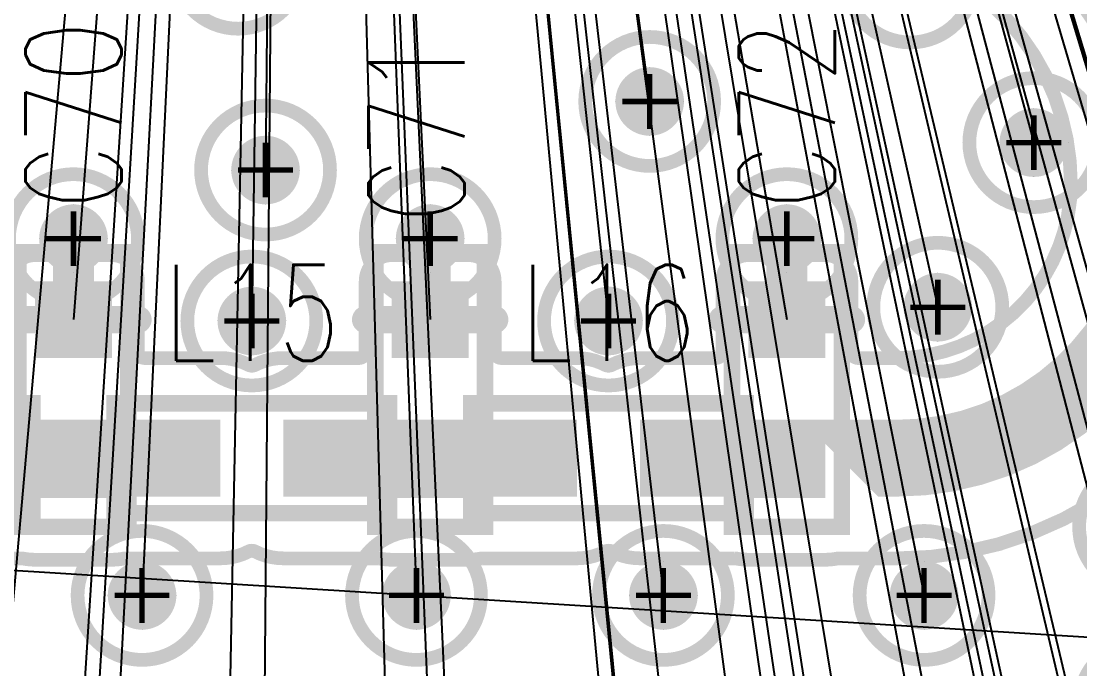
# Model space of a CAD drawing. Extents: x -1.33 to 3.2, y -3.63 to 2.02.
# Drawn here: x 0.1809 to 0.5668, y 0.4732 to 0.7093 of the extents above; entities that cross this region are included whole.
import ezdxf
from ezdxf.enums import TextEntityAlignment as Align

# ---------------------------------------------------------------- set-up
doc = ezdxf.new("R2010")
doc.units = 0
for name, pattern in [('SIG_0', [2, 1, 1]), ('SIG_24', [2, 1, 1]), ('SIG_25', [2, 1, 1]), ('SIG_26', [2, 1, 1]), ('SIG_52', [2, 1, 1])]:
    doc.linetypes.add(name, pattern=pattern)
for name, color, linetype in [('DRIL_PLTE_THRU_01', 16, 'CONTINUOUS'), ('DRIL_PLTE_THRU_02', 106, 'CONTINUOUS'), ('DRIL_PLTE_THRU_03', 255, 'CONTINUOUS'), ('DRIL_PLTE_THRU_04', 176, 'CONTINUOUS'), ('DRIL_SYMBOL', 254, 'CONTINUOUS'), ('LINK_00', 254, 'CONTINUOUS'), ('PADS_BOT', 5, 'CONTINUOUS'), ('PADS_INNER', 1, 'CONTINUOUS'), ('PADS_TOP', 1, 'CONTINUOUS'), ('PART_NAME_123', 255, 'CONTINUOUS'), ('PART_TOP_2DLINE_123', 255, 'CONTINUOUS'), ('POUR_PADTHERM_01', 1, 'CONTINUOUS'), ('POUR_VIATHERM_01', 1, 'CONTINUOUS'), ('POUR_VIATHERM_02', 112, 'CONTINUOUS'), ('POUR_VIATHERM_04', 5, 'CONTINUOUS'), ('POUR_VOID_01', 1, 'CONTINUOUS'), ('POUR_VOID_03', 222, 'CONTINUOUS'), ('TRACE_01', 1, 'CONTINUOUS'), ('VIAPTS', 34, 'CONTINUOUS')]:
    doc.layers.add(name, color=color, linetype=linetype)
doc.styles.add('W0$005', font='simplex', dxfattribs={"width": 0.75})

# ---------------------------------------------------------------- blocks, each defined once
blk = doc.blocks.new('POUR_VOID_691')
at = {"layer": 'POUR_VOID_01', "const_width": 0.005}
for points in [[(-16.3035, -17.25, -0.414214), (-16.44, -17.3865), (-16.46103, -17.3865, 0.050124), (-16.46152, -17.38655, -0.050126), (-16.466, -17.387), (-16.494, -17.387, -0.050126), (-16.49848, -17.38655, 0.050124), (-16.49897, -17.3865), (-16.5195, -17.3865), (-16.5335, -17.3865, -0.12007), (-16.54385, -17.38398, 0.243655), (-16.54615, -17.38398, -0.12007), (-16.5565, -17.3865), (-16.5845, -17.3865), (-16.59103, -17.3865, 0.050124), (-16.59152, -17.38655, -0.050126), (-16.596, -17.387), (-16.624, -17.387, -0.050126), (-16.62848, -17.38655, 0.050124), (-16.62897, -17.3865), (-16.6495, -17.3865), (-16.6635, -17.3865, -0.12007), (-16.67385, -17.38398, 0.243655), (-16.67615, -17.38398, -0.12007), (-16.6865, -17.3865), (-16.7145, -17.3865), (-16.72103, -17.3865, 0.050124), (-16.72152, -17.38655, -0.050126), (-16.726, -17.387), (-16.754, -17.387, -0.050126), (-16.75848, -17.38655, 0.050124), (-16.75897, -17.3865), (-16.7795, -17.3865)], [(-16.7635, -17.2855, -0.414214), (-16.754, -17.276), (-16.726, -17.276, -0.414214), (-16.7165, -17.2855), (-16.7165, -17.311, 0.414214), (-16.714, -17.3135), (-16.7005, -17.3135), (-16.6865, -17.3135, -0.12007), (-16.67615, -17.31602, 0.243655), (-16.67385, -17.31602, -0.12007), (-16.6635, -17.3135), (-16.636, -17.3135, 0.414214), (-16.6335, -17.311), (-16.6335, -17.2855, -0.414214), (-16.624, -17.276), (-16.596, -17.276, -0.414214), (-16.5865, -17.2855), (-16.5865, -17.311, 0.414214), (-16.584, -17.3135), (-16.5705, -17.3135), (-16.5565, -17.3135, -0.12007), (-16.54615, -17.31602, 0.243655), (-16.54385, -17.31602, -0.12007), (-16.5335, -17.3135), (-16.506, -17.3135, 0.414214), (-16.5035, -17.311), (-16.5035, -17.2855, -0.414214), (-16.494, -17.276), (-16.466, -17.276, -0.414214), (-16.4565, -17.2855), (-16.4565, -17.311, 0.414214), (-16.454, -17.3135), (-16.44, -17.3135, 0.414214), (-16.3765, -17.25, 0.236068), (-16.4119, -17.1792, -0.035489)]]:
    blk.add_lwpolyline(points, format="xyb", dxfattribs=at)
blk = doc.blocks.new('POUR_OUTLINE_677')
blk.add_blockref('POUR_VOID_691', (0, 0))
blk = doc.blocks.new('POUR_VIATHERM_853')
at = {"layer": 'POUR_VIATHERM_01'}
for points in [[(-16.525, -17.3875), (-16.525, -17.3875)], [(-16.5375, -17.4), (-16.5375, -17.4)], [(-16.5125, -17.4), (-16.5125, -17.4)], [(-16.525, -17.4125), (-16.525, -17.4125)]]:
    blk.add_lwpolyline(points, dxfattribs=at)
blk = doc.blocks.new('POUR_VIATHERM_854')
at = {"layer": 'POUR_VIATHERM_01'}
for points in [[(-16.615, -17.3875), (-16.615, -17.3875)], [(-16.6275, -17.4), (-16.6275, -17.4)], [(-16.6025, -17.4), (-16.6025, -17.4)], [(-16.615, -17.4125), (-16.615, -17.4125)]]:
    blk.add_lwpolyline(points, dxfattribs=at)
blk = doc.blocks.new('POUR_VIATHERM_856')
at = {"layer": 'POUR_VIATHERM_01'}
for points in [[(-16.715, -17.3875), (-16.715, -17.3875)], [(-16.7275, -17.4), (-16.7275, -17.4)], [(-16.7025, -17.4), (-16.7025, -17.4)], [(-16.715, -17.4125), (-16.715, -17.4125)]]:
    blk.add_lwpolyline(points, dxfattribs=at)
blk = doc.blocks.new('POUR_VIATHERM_857')
at = {"layer": 'POUR_VIATHERM_01'}
for points in [[(-16.67, -17.2325), (-16.67, -17.2325)], [(-16.6825, -17.245), (-16.6825, -17.245)], [(-16.6575, -17.245), (-16.6575, -17.245)], [(-16.67, -17.2575), (-16.67, -17.2575)]]:
    blk.add_lwpolyline(points, dxfattribs=at)
blk = doc.blocks.new('POUR_VIATHERM_860')
at = {"layer": 'POUR_VIATHERM_01'}
for points in [[(-16.675, -17.2875), (-16.675, -17.2875)], [(-16.6875, -17.3), (-16.6875, -17.3)], [(-16.6625, -17.3), (-16.6625, -17.3)], [(-16.675, -17.3125), (-16.675, -17.3125)]]:
    blk.add_lwpolyline(points, dxfattribs=at)
blk = doc.blocks.new('POUR_VIATHERM_863')
at = {"layer": 'POUR_VIATHERM_01'}
for points in [[(-16.545, -17.2875), (-16.545, -17.2875)], [(-16.5575, -17.3), (-16.5575, -17.3)], [(-16.5325, -17.3), (-16.5325, -17.3)], [(-16.545, -17.3125), (-16.545, -17.3125)]]:
    blk.add_lwpolyline(points, dxfattribs=at)
blk = doc.blocks.new('POUR_VIATHERM_864')
at = {"layer": 'POUR_VIATHERM_01'}
for points in [[(-16.43, -17.3875), (-16.43, -17.3875)], [(-16.4425, -17.4), (-16.4425, -17.4)], [(-16.4175, -17.4), (-16.4175, -17.4)], [(-16.43, -17.4125), (-16.43, -17.4125)]]:
    blk.add_lwpolyline(points, dxfattribs=at)
blk = doc.blocks.new('POUR_VIATHERM_866')
at = {"layer": 'POUR_VIATHERM_01'}
for points in [[(-16.425, -17.2825), (-16.425, -17.2825)], [(-16.4375, -17.295), (-16.4375, -17.295)], [(-16.4125, -17.295), (-16.4125, -17.295)], [(-16.425, -17.3075), (-16.425, -17.3075)]]:
    blk.add_lwpolyline(points, dxfattribs=at)
blk = doc.blocks.new('POUR_VIATHERM_868')
at = {"layer": 'POUR_VIATHERM_01'}
for points in [[(-16.39, -17.2225), (-16.39, -17.2225)], [(-16.4025, -17.235), (-16.4025, -17.235)], [(-16.3775, -17.235), (-16.3775, -17.235)], [(-16.39, -17.2475), (-16.39, -17.2475)]]:
    blk.add_lwpolyline(points, dxfattribs=at)
blk = doc.blocks.new('POUR_VIATHERM_874')
at = {"layer": 'POUR_VIATHERM_01'}
for points in [[(-16.53, -17.2075), (-16.53, -17.2075)], [(-16.5425, -17.22), (-16.5425, -17.22)], [(-16.5175, -17.22), (-16.5175, -17.22)], [(-16.53, -17.2325), (-16.53, -17.2325)]]:
    blk.add_lwpolyline(points, dxfattribs=at)
blk = doc.blocks.new('POUR_PADTHERM_920')
at = {"layer": 'POUR_PADTHERM_01', "const_width": 0.005}
for points in [[(-16.7425, -17.276), (-16.7425, -17.2995, 1), (-16.7375, -17.2995), (-16.7375, -17.276, 1), (-16.7425, -17.276)], [(-16.7635, -17.302), (-16.754, -17.302, 1), (-16.754, -17.297), (-16.7635, -17.297, 1), (-16.7635, -17.302)], [(-16.7165, -17.297), (-16.726, -17.297, 1), (-16.726, -17.302), (-16.7165, -17.302, 1), (-16.7165, -17.297)]]:
    blk.add_lwpolyline(points, format="xyb", dxfattribs=at)
blk = doc.blocks.new('POUR_VIATHERM_921')
at = {"layer": 'POUR_VIATHERM_01'}
for points in [[(-16.74, -17.2575), (-16.74, -17.2575)], [(-16.7525, -17.27), (-16.7525, -17.27)], [(-16.7275, -17.27), (-16.7275, -17.27)]]:
    blk.add_lwpolyline(points, dxfattribs=at)
blk = doc.blocks.new('POUR_PADTHERM_938')
at = {"layer": 'POUR_PADTHERM_01', "const_width": 0.005}
for points in [[(-16.6125, -17.276), (-16.6125, -17.2995, 1), (-16.6075, -17.2995), (-16.6075, -17.276, 1), (-16.6125, -17.276)], [(-16.6335, -17.302), (-16.624, -17.302, 1), (-16.624, -17.297), (-16.6335, -17.297, 1), (-16.6335, -17.302)], [(-16.5865, -17.297), (-16.596, -17.297, 1), (-16.596, -17.302), (-16.5865, -17.302, 1), (-16.5865, -17.297)]]:
    blk.add_lwpolyline(points, format="xyb", dxfattribs=at)
blk = doc.blocks.new('POUR_VIATHERM_939')
at = {"layer": 'POUR_VIATHERM_01'}
for points in [[(-16.61, -17.2575), (-16.61, -17.2575)], [(-16.6225, -17.27), (-16.6225, -17.27)], [(-16.5975, -17.27), (-16.5975, -17.27)]]:
    blk.add_lwpolyline(points, dxfattribs=at)
blk = doc.blocks.new('POUR_PADTHERM_940')
at = {"layer": 'POUR_PADTHERM_01', "const_width": 0.005}
for points in [[(-16.4825, -17.276), (-16.4825, -17.2995, 1), (-16.4775, -17.2995), (-16.4775, -17.276, 1), (-16.4825, -17.276)], [(-16.5035, -17.302), (-16.494, -17.302, 1), (-16.494, -17.297), (-16.5035, -17.297, 1), (-16.5035, -17.302)], [(-16.4565, -17.297), (-16.466, -17.297, 1), (-16.466, -17.302), (-16.4565, -17.302, 1), (-16.4565, -17.297)]]:
    blk.add_lwpolyline(points, format="xyb", dxfattribs=at)
blk = doc.blocks.new('POUR_VIATHERM_941')
at = {"layer": 'POUR_VIATHERM_01'}
for points in [[(-16.48, -17.2575), (-16.48, -17.2575)], [(-16.4925, -17.27), (-16.4925, -17.27)], [(-16.4675, -17.27), (-16.4675, -17.27)]]:
    blk.add_lwpolyline(points, dxfattribs=at)
blk = doc.blocks.new('POUR_HEADER_0')
for name in ['POUR_OUTLINE_677', 'POUR_VIATHERM_874', 'POUR_VIATHERM_868', 'POUR_VIATHERM_857', 'POUR_VIATHERM_921', 'POUR_VIATHERM_939', 'POUR_VIATHERM_941', 'POUR_PADTHERM_920', 'POUR_PADTHERM_938', 'POUR_PADTHERM_940', 'POUR_VIATHERM_866', 'POUR_VIATHERM_860', 'POUR_VIATHERM_863', 'POUR_VIATHERM_856', 'POUR_VIATHERM_854', 'POUR_VIATHERM_853', 'POUR_VIATHERM_864']:
    blk.add_blockref(name, (18, 18))
blk = doc.blocks.new('POUR_VIATHERM_168')
at = {"layer": 'POUR_VIATHERM_04'}
for points in [[(-16.525, -17.3875), (-16.525, -17.3875)], [(-16.5375, -17.4), (-16.5375, -17.4)], [(-16.5125, -17.4), (-16.5125, -17.4)], [(-16.525, -17.4125), (-16.525, -17.4125)]]:
    blk.add_lwpolyline(points, dxfattribs=at)
blk = doc.blocks.new('POUR_VIATHERM_169')
at = {"layer": 'POUR_VIATHERM_04'}
for points in [[(-16.615, -17.3875), (-16.615, -17.3875)], [(-16.6275, -17.4), (-16.6275, -17.4)], [(-16.6025, -17.4), (-16.6025, -17.4)], [(-16.615, -17.4125), (-16.615, -17.4125)]]:
    blk.add_lwpolyline(points, dxfattribs=at)
blk = doc.blocks.new('POUR_VIATHERM_171')
at = {"layer": 'POUR_VIATHERM_04'}
for points in [[(-16.715, -17.3875), (-16.715, -17.3875)], [(-16.7275, -17.4), (-16.7275, -17.4)], [(-16.7025, -17.4), (-16.7025, -17.4)], [(-16.715, -17.4125), (-16.715, -17.4125)]]:
    blk.add_lwpolyline(points, dxfattribs=at)
blk = doc.blocks.new('POUR_VIATHERM_172')
at = {"layer": 'POUR_VIATHERM_04'}
for points in [[(-16.67, -17.2325), (-16.67, -17.2325)], [(-16.6825, -17.245), (-16.6825, -17.245)], [(-16.6575, -17.245), (-16.6575, -17.245)], [(-16.67, -17.2575), (-16.67, -17.2575)]]:
    blk.add_lwpolyline(points, dxfattribs=at)
blk = doc.blocks.new('POUR_VIATHERM_174')
at = {"layer": 'POUR_VIATHERM_04'}
for points in [[(-16.675, -17.2875), (-16.675, -17.2875)], [(-16.6875, -17.3), (-16.6875, -17.3)], [(-16.6625, -17.3), (-16.6625, -17.3)], [(-16.675, -17.3125), (-16.675, -17.3125)]]:
    blk.add_lwpolyline(points, dxfattribs=at)
blk = doc.blocks.new('POUR_VIATHERM_178')
at = {"layer": 'POUR_VIATHERM_04'}
for points in [[(-16.545, -17.2875), (-16.545, -17.2875)], [(-16.5575, -17.3), (-16.5575, -17.3)], [(-16.5325, -17.3), (-16.5325, -17.3)], [(-16.545, -17.3125), (-16.545, -17.3125)]]:
    blk.add_lwpolyline(points, dxfattribs=at)
blk = doc.blocks.new('POUR_VIATHERM_179')
at = {"layer": 'POUR_VIATHERM_04'}
for points in [[(-16.43, -17.3875), (-16.43, -17.3875)], [(-16.4425, -17.4), (-16.4425, -17.4)], [(-16.4175, -17.4), (-16.4175, -17.4)], [(-16.43, -17.4125), (-16.43, -17.4125)]]:
    blk.add_lwpolyline(points, dxfattribs=at)
blk = doc.blocks.new('POUR_VIATHERM_181')
at = {"layer": 'POUR_VIATHERM_04'}
for points in [[(-16.425, -17.2825), (-16.425, -17.2825)], [(-16.4375, -17.295), (-16.4375, -17.295)], [(-16.4125, -17.295), (-16.4125, -17.295)], [(-16.425, -17.3075), (-16.425, -17.3075)]]:
    blk.add_lwpolyline(points, dxfattribs=at)
blk = doc.blocks.new('POUR_VIATHERM_183')
at = {"layer": 'POUR_VIATHERM_04'}
for points in [[(-16.39, -17.2225), (-16.39, -17.2225)], [(-16.4025, -17.235), (-16.4025, -17.235)], [(-16.3775, -17.235), (-16.3775, -17.235)], [(-16.39, -17.2475), (-16.39, -17.2475)]]:
    blk.add_lwpolyline(points, dxfattribs=at)
blk = doc.blocks.new('POUR_VIATHERM_189')
at = {"layer": 'POUR_VIATHERM_04'}
for points in [[(-16.53, -17.2075), (-16.53, -17.2075)], [(-16.5425, -17.22), (-16.5425, -17.22)], [(-16.5175, -17.22), (-16.5175, -17.22)], [(-16.53, -17.2325), (-16.53, -17.2325)]]:
    blk.add_lwpolyline(points, dxfattribs=at)
blk = doc.blocks.new('POUR_VIATHERM_220')
at = {"layer": 'POUR_VIATHERM_04'}
for points in [[(-16.74, -17.2575), (-16.74, -17.2575)], [(-16.7525, -17.27), (-16.7525, -17.27)], [(-16.7275, -17.27), (-16.7275, -17.27)], [(-16.74, -17.2825), (-16.74, -17.2825)]]:
    blk.add_lwpolyline(points, dxfattribs=at)
blk = doc.blocks.new('POUR_VIATHERM_233')
at = {"layer": 'POUR_VIATHERM_04'}
for points in [[(-16.61, -17.2575), (-16.61, -17.2575)], [(-16.6225, -17.27), (-16.6225, -17.27)], [(-16.5975, -17.27), (-16.5975, -17.27)], [(-16.61, -17.2825), (-16.61, -17.2825)]]:
    blk.add_lwpolyline(points, dxfattribs=at)
blk = doc.blocks.new('POUR_VIATHERM_234')
at = {"layer": 'POUR_VIATHERM_04'}
for points in [[(-16.48, -17.2575), (-16.48, -17.2575)], [(-16.4925, -17.27), (-16.4925, -17.27)], [(-16.4675, -17.27), (-16.4675, -17.27)], [(-16.48, -17.2825), (-16.48, -17.2825)]]:
    blk.add_lwpolyline(points, dxfattribs=at)
blk = doc.blocks.new('POUR_HEADER_1')
for name in ['POUR_VIATHERM_189', 'POUR_VIATHERM_183', 'POUR_VIATHERM_172', 'POUR_VIATHERM_220', 'POUR_VIATHERM_233', 'POUR_VIATHERM_234', 'POUR_VIATHERM_181', 'POUR_VIATHERM_174', 'POUR_VIATHERM_178', 'POUR_VIATHERM_171', 'POUR_VIATHERM_169', 'POUR_VIATHERM_168', 'POUR_VIATHERM_179']:
    blk.add_blockref(name, (18, 18))
blk = doc.blocks.new('POUR_VIATHERM_2107')
at = {"layer": 'POUR_VIATHERM_02'}
for points in [[(-16.525, -17.3875), (-16.525, -17.3875)], [(-16.5375, -17.4), (-16.5375, -17.4)], [(-16.5125, -17.4), (-16.5125, -17.4)], [(-16.525, -17.4125), (-16.525, -17.4125)]]:
    blk.add_lwpolyline(points, dxfattribs=at)
blk = doc.blocks.new('POUR_VIATHERM_2108')
at = {"layer": 'POUR_VIATHERM_02'}
for points in [[(-16.615, -17.3875), (-16.615, -17.3875)], [(-16.6275, -17.4), (-16.6275, -17.4)], [(-16.6025, -17.4), (-16.6025, -17.4)], [(-16.615, -17.4125), (-16.615, -17.4125)]]:
    blk.add_lwpolyline(points, dxfattribs=at)
blk = doc.blocks.new('POUR_VIATHERM_2110')
at = {"layer": 'POUR_VIATHERM_02'}
for points in [[(-16.715, -17.3875), (-16.715, -17.3875)], [(-16.7275, -17.4), (-16.7275, -17.4)], [(-16.7025, -17.4), (-16.7025, -17.4)], [(-16.715, -17.4125), (-16.715, -17.4125)]]:
    blk.add_lwpolyline(points, dxfattribs=at)
blk = doc.blocks.new('POUR_VIATHERM_2111')
at = {"layer": 'POUR_VIATHERM_02'}
for points in [[(-16.67, -17.2325), (-16.67, -17.2325)], [(-16.6825, -17.245), (-16.6825, -17.245)], [(-16.6575, -17.245), (-16.6575, -17.245)], [(-16.67, -17.2575), (-16.67, -17.2575)]]:
    blk.add_lwpolyline(points, dxfattribs=at)
blk = doc.blocks.new('POUR_VIATHERM_2114')
at = {"layer": 'POUR_VIATHERM_02'}
for points in [[(-16.675, -17.2875), (-16.675, -17.2875)], [(-16.6875, -17.3), (-16.6875, -17.3)], [(-16.6625, -17.3), (-16.6625, -17.3)], [(-16.675, -17.3125), (-16.675, -17.3125)]]:
    blk.add_lwpolyline(points, dxfattribs=at)
blk = doc.blocks.new('POUR_VIATHERM_2118')
at = {"layer": 'POUR_VIATHERM_02'}
for points in [[(-16.545, -17.2875), (-16.545, -17.2875)], [(-16.5575, -17.3), (-16.5575, -17.3)], [(-16.5325, -17.3), (-16.5325, -17.3)], [(-16.545, -17.3125), (-16.545, -17.3125)]]:
    blk.add_lwpolyline(points, dxfattribs=at)
blk = doc.blocks.new('POUR_VIATHERM_2119')
at = {"layer": 'POUR_VIATHERM_02'}
for points in [[(-16.43, -17.3875), (-16.43, -17.3875)], [(-16.4425, -17.4), (-16.4425, -17.4)], [(-16.4175, -17.4), (-16.4175, -17.4)], [(-16.43, -17.4125), (-16.43, -17.4125)]]:
    blk.add_lwpolyline(points, dxfattribs=at)
blk = doc.blocks.new('POUR_VIATHERM_2121')
at = {"layer": 'POUR_VIATHERM_02'}
for points in [[(-16.425, -17.2825), (-16.425, -17.2825)], [(-16.4375, -17.295), (-16.4375, -17.295)], [(-16.4125, -17.295), (-16.4125, -17.295)], [(-16.425, -17.3075), (-16.425, -17.3075)]]:
    blk.add_lwpolyline(points, dxfattribs=at)
blk = doc.blocks.new('POUR_VIATHERM_2123')
at = {"layer": 'POUR_VIATHERM_02'}
for points in [[(-16.39, -17.2225), (-16.39, -17.2225)], [(-16.4025, -17.235), (-16.4025, -17.235)], [(-16.3775, -17.235), (-16.3775, -17.235)], [(-16.39, -17.2475), (-16.39, -17.2475)]]:
    blk.add_lwpolyline(points, dxfattribs=at)
blk = doc.blocks.new('POUR_VIATHERM_2129')
at = {"layer": 'POUR_VIATHERM_02'}
for points in [[(-16.53, -17.2075), (-16.53, -17.2075)], [(-16.5425, -17.22), (-16.5425, -17.22)], [(-16.5175, -17.22), (-16.5175, -17.22)], [(-16.53, -17.2325), (-16.53, -17.2325)]]:
    blk.add_lwpolyline(points, dxfattribs=at)
blk = doc.blocks.new('POUR_VIATHERM_2160')
at = {"layer": 'POUR_VIATHERM_02'}
for points in [[(-16.74, -17.2575), (-16.74, -17.2575)], [(-16.7525, -17.27), (-16.7525, -17.27)], [(-16.7275, -17.27), (-16.7275, -17.27)], [(-16.74, -17.2825), (-16.74, -17.2825)]]:
    blk.add_lwpolyline(points, dxfattribs=at)
blk = doc.blocks.new('POUR_VIATHERM_2174')
at = {"layer": 'POUR_VIATHERM_02'}
for points in [[(-16.61, -17.2575), (-16.61, -17.2575)], [(-16.6225, -17.27), (-16.6225, -17.27)], [(-16.5975, -17.27), (-16.5975, -17.27)], [(-16.61, -17.2825), (-16.61, -17.2825)]]:
    blk.add_lwpolyline(points, dxfattribs=at)
blk = doc.blocks.new('POUR_VIATHERM_2175')
at = {"layer": 'POUR_VIATHERM_02'}
for points in [[(-16.48, -17.2575), (-16.48, -17.2575)], [(-16.4925, -17.27), (-16.4925, -17.27)], [(-16.4675, -17.27), (-16.4675, -17.27)], [(-16.48, -17.2825), (-16.48, -17.2825)]]:
    blk.add_lwpolyline(points, dxfattribs=at)
blk = doc.blocks.new('POUR_HEADER_2')
for name in ['POUR_VIATHERM_2129', 'POUR_VIATHERM_2123', 'POUR_VIATHERM_2111', 'POUR_VIATHERM_2160', 'POUR_VIATHERM_2174', 'POUR_VIATHERM_2175', 'POUR_VIATHERM_2121', 'POUR_VIATHERM_2114', 'POUR_VIATHERM_2118', 'POUR_VIATHERM_2110', 'POUR_VIATHERM_2108', 'POUR_VIATHERM_2107', 'POUR_VIATHERM_2119']:
    blk.add_blockref(name, (18, 18))
blk = doc.blocks.new('POUR_VOID_1645')
at = {"layer": 'POUR_VOID_03', "const_width": 0.005}
blk.add_lwpolyline([(-16.7635, -17.27, 1), (-16.7165, -17.27, 1)], format="xyb", close=True, dxfattribs=at)
blk = doc.blocks.new('POUR_VOID_1639')
at = {"layer": 'POUR_VOID_03', "const_width": 0.005}
blk.add_lwpolyline([(-16.7035, -17.17, 1), (-16.6565, -17.17, 1)], format="xyb", close=True, dxfattribs=at)
blk = doc.blocks.new('POUR_VOID_1638')
at = {"layer": 'POUR_VOID_03', "const_width": 0.005}
blk.add_lwpolyline([(-16.6935, -17.245, 1), (-16.6465, -17.245, 1)], format="xyb", close=True, dxfattribs=at)
blk = doc.blocks.new('POUR_VOID_1637')
at = {"layer": 'POUR_VOID_03', "const_width": 0.005}
blk.add_lwpolyline([(-16.6985, -17.3, 1), (-16.6515, -17.3, 1)], format="xyb", close=True, dxfattribs=at)
blk = doc.blocks.new('POUR_VOID_1636')
at = {"layer": 'POUR_VOID_03', "const_width": 0.005}
blk.add_lwpolyline([(-16.7385, -17.4, 1), (-16.6915, -17.4, 1)], format="xyb", close=True, dxfattribs=at)
blk = doc.blocks.new('POUR_VOID_1620')
at = {"layer": 'POUR_VOID_03', "const_width": 0.005}
blk.add_lwpolyline([(-16.6335, -17.27, 1), (-16.5865, -17.27, 1)], format="xyb", close=True, dxfattribs=at)
blk = doc.blocks.new('POUR_VOID_1619')
at = {"layer": 'POUR_VOID_03', "const_width": 0.005}
blk.add_lwpolyline([(-16.6385, -17.4, 1), (-16.5915, -17.4, 1)], format="xyb", close=True, dxfattribs=at)
blk = doc.blocks.new('POUR_VOID_1603')
at = {"layer": 'POUR_VOID_03', "const_width": 0.005}
blk.add_lwpolyline([(-16.5535, -17.22, 1), (-16.5065, -17.22, 1)], format="xyb", close=True, dxfattribs=at)
blk = doc.blocks.new('POUR_VOID_1602')
at = {"layer": 'POUR_VOID_03', "const_width": 0.005}
blk.add_lwpolyline([(-16.5685, -17.3, 1), (-16.5215, -17.3, 1)], format="xyb", close=True, dxfattribs=at)
blk = doc.blocks.new('POUR_VOID_1593')
at = {"layer": 'POUR_VOID_03', "const_width": 0.005}
blk.add_lwpolyline([(-16.4585, -17.175, 1), (-16.4115, -17.175, 1)], format="xyb", close=True, dxfattribs=at)
blk = doc.blocks.new('POUR_VOID_1592')
at = {"layer": 'POUR_VOID_03', "const_width": 0.005}
blk.add_lwpolyline([(-16.5035, -17.27, 1), (-16.4565, -17.27, 1)], format="xyb", close=True, dxfattribs=at)
blk = doc.blocks.new('POUR_VOID_1591')
at = {"layer": 'POUR_VOID_03', "const_width": 0.005}
blk.add_lwpolyline([(-16.5485, -17.4, 1), (-16.5015, -17.4, 1)], format="xyb", close=True, dxfattribs=at)
blk = doc.blocks.new('POUR_VOID_1573')
at = {"layer": 'POUR_VOID_03', "const_width": 0.005}
blk.add_lwpolyline([(-16.4135, -17.235, 1), (-16.3665, -17.235, 1)], format="xyb", close=True, dxfattribs=at)
blk = doc.blocks.new('POUR_VOID_1572')
at = {"layer": 'POUR_VOID_03', "const_width": 0.005}
blk.add_lwpolyline([(-16.4485, -17.295, 1), (-16.4015, -17.295, 1)], format="xyb", close=True, dxfattribs=at)
blk = doc.blocks.new('POUR_VOID_1571')
at = {"layer": 'POUR_VOID_03', "const_width": 0.005}
blk.add_lwpolyline([(-16.4535, -17.4, 1), (-16.4065, -17.4, 1)], format="xyb", close=True, dxfattribs=at)
blk = doc.blocks.new('POUR_VOID_1558')
at = {"layer": 'POUR_VOID_03', "const_width": 0.005}
blk.add_lwpolyline([(-16.3735, -17.375, 1), (-16.3265, -17.375, 1)], format="xyb", close=True, dxfattribs=at)
blk = doc.blocks.new('POUR_VOID_1557')
at = {"layer": 'POUR_VOID_03', "const_width": 0.005}
blk.add_lwpolyline([(-16.3735, -17.44, 1), (-16.3265, -17.44, 1)], format="xyb", close=True, dxfattribs=at)
blk = doc.blocks.new('POUR_OUTLINE_1392')
for name in ['POUR_VOID_1639', 'POUR_VOID_1593', 'POUR_VOID_1603', 'POUR_VOID_1573', 'POUR_VOID_1638', 'POUR_VOID_1645', 'POUR_VOID_1620', 'POUR_VOID_1592', 'POUR_VOID_1572', 'POUR_VOID_1637', 'POUR_VOID_1602', 'POUR_VOID_1558', 'POUR_VOID_1636', 'POUR_VOID_1619', 'POUR_VOID_1591', 'POUR_VOID_1571', 'POUR_VOID_1557']:
    blk.add_blockref(name, (0, 0))
blk = doc.blocks.new('POUR_HEADER_3')
blk.add_blockref('POUR_OUTLINE_1392', (18, 15.915))
blk = doc.blocks.new('SMOOTH_0$006')
at = {"const_width": 0.003}
blk.add_lwpolyline([(-0.0015, 0, 1), (0.0015, 0, 1)], format="xyb", close=True, dxfattribs=at)
blk = doc.blocks.new('PART_BODY_TOP_24')
at = {"layer": 'PART_TOP_2DLINE_123', "const_width": 0.006}
blk.add_lwpolyline([(-0.05, -0.02), (0.05, -0.02), (0.05, 0.02), (-0.05, 0.02)], close=True, dxfattribs=at)
at = {"layer": 'PART_TOP_2DLINE_123'}
for p in [(-0.05, 0.02), (0.05, 0.02), (-0.05, -0.02), (0.05, -0.02)]:
    blk.add_blockref('SMOOTH_0$006', p, dxfattribs=at)
blk = doc.blocks.new('DRIL_HOLE_0')
blk.add_lwpolyline([(0, 0, 1), (0, 0, 1)], format="xyb", close=True)
blk = doc.blocks.new('PAD_10')
blk.add_lwpolyline([(0, 0, 1), (0, 0, 1)], format="xyb", close=True)
blk = doc.blocks.new('PAD_12')
at = {"const_width": 0.028}
blk.add_lwpolyline([(-0.014, 0), (0.014, 0)], dxfattribs=at)
blk = doc.blocks.new('STK_TOP_8')
at = {"layer": 'DRIL_PLTE_THRU_01'}
blk.add_blockref('DRIL_HOLE_0', (0, 0), dxfattribs=at)
at = {"layer": 'DRIL_PLTE_THRU_02'}
blk.add_blockref('DRIL_HOLE_0', (0, 0), dxfattribs=at)
at = {"layer": 'DRIL_PLTE_THRU_03'}
blk.add_blockref('DRIL_HOLE_0', (0, 0), dxfattribs=at)
at = {"layer": 'DRIL_PLTE_THRU_04'}
blk.add_blockref('DRIL_HOLE_0', (0, 0), dxfattribs=at)
at = {"layer": 'PADS_BOT'}
blk.add_blockref('PAD_10', (0, 0), dxfattribs=at)
at = {"layer": 'PADS_INNER'}
blk.add_blockref('PAD_10', (0, 0), dxfattribs=at)
at = {"layer": 'PADS_TOP'}
blk.add_blockref('PAD_12', (0, 0), dxfattribs=at)
blk = doc.blocks.new('SYM_TOP_6')
for name, p in [('PART_BODY_TOP_24', (0, 0)), ('STK_TOP_8', (-0.0255, 0)), ('STK_TOP_8', (0.0255, 0))]:
    blk.add_blockref(name, p)
blk = doc.blocks.new('PART_TOP_73')
blk.add_blockref('SYM_TOP_6', (0, 0))
at = {"layer": 'PART_NAME_123', "style": 'W0$005', "width": 0.75}
blk.add_text('C70', height=0.035, dxfattribs=at).set_placement((0.1, 0), align=Align.MIDDLE_CENTER)
blk = doc.blocks.new('PART_TOP_74')
blk.add_blockref('SYM_TOP_6', (0, 0))
at = {"layer": 'PART_NAME_123', "style": 'W0$005', "width": 0.75}
blk.add_text('C71', height=0.035, dxfattribs=at).set_placement((0.095, 0.005), align=Align.MIDDLE_CENTER)
blk = doc.blocks.new('PART_TOP_75')
blk.add_blockref('SYM_TOP_6', (0, 0))
at = {"layer": 'PART_NAME_123', "style": 'W0$005', "width": 0.75}
blk.add_text('C72', height=0.035, dxfattribs=at).set_placement((0.1, 0), align=Align.MIDDLE_CENTER)
blk = doc.blocks.new('PART_TOP_94')
blk.add_blockref('SYM_TOP_6', (0, 0))
at = {"layer": 'PART_NAME_123', "style": 'W0$005', "width": 0.75}
blk.add_text('L14', height=0.035, dxfattribs=at).set_placement((0, 0.053), align=Align.MIDDLE_CENTER)
blk = doc.blocks.new('PART_TOP_95')
blk.add_blockref('SYM_TOP_6', (0, 0))
at = {"layer": 'PART_NAME_123', "style": 'W0$005', "width": 0.75}
blk.add_text('L15', height=0.035, dxfattribs=at).set_placement((0, 0.053), align=Align.MIDDLE_CENTER)
blk = doc.blocks.new('PART_TOP_96')
blk.add_blockref('SYM_TOP_6', (0, 0))
at = {"layer": 'PART_NAME_123', "style": 'W0$005', "width": 0.75}
blk.add_text('L16', height=0.035, dxfattribs=at).set_placement((0, 0.053), align=Align.MIDDLE_CENTER)
blk = doc.blocks.new('SMOOTH_0$015')
at = {"const_width": 0.0075}
blk.add_lwpolyline([(-0.00375, 0, 1), (0.00375, 0, 1)], format="xyb", close=True, dxfattribs=at)
blk = doc.blocks.new('SMOOTH_0$008')
at = {"const_width": 0.004}
blk.add_lwpolyline([(-0.002, 0, 1), (0.002, 0, 1)], format="xyb", close=True, dxfattribs=at)
blk = doc.blocks.new('SMOOTH_0$028')
at = {"const_width": 0.014}
blk.add_lwpolyline([(-0.007, 0, 1), (0.007, 0, 1)], format="xyb", close=True, dxfattribs=at)
blk = doc.blocks.new('DRIL_SYMBOL_0$012')
at = {"layer": 'DRIL_SYMBOL', "const_width": 0.002}
for points in [[(0, -0.01), (0, 0.01)], [(-0.01, 0), (0.01, 0)]]:
    blk.add_lwpolyline(points, dxfattribs=at)
blk = doc.blocks.new('DRIL_HOLE_0$012')
at = {"const_width": 0.006}
blk.add_lwpolyline([(-0.003, 0, 1), (0.003, 0, 1)], format="xyb", close=True, dxfattribs=at)
blk.add_blockref('DRIL_SYMBOL_0$012', (0, 0))
blk = doc.blocks.new('PAD_66')
at = {"const_width": 0.0125}
blk.add_lwpolyline([(0, -0.00625, 1), (0, 0.00625, 1)], format="xyb", close=True, dxfattribs=at)
blk = doc.blocks.new('STK_TOP_3')
at = {"layer": 'DRIL_PLTE_THRU_01'}
blk.add_blockref('DRIL_HOLE_0$012', (0, 0), dxfattribs=at)
at = {"layer": 'DRIL_PLTE_THRU_02'}
blk.add_blockref('DRIL_HOLE_0$012', (0, 0), dxfattribs=at)
at = {"layer": 'DRIL_PLTE_THRU_03'}
blk.add_blockref('DRIL_HOLE_0$012', (0, 0), dxfattribs=at)
at = {"layer": 'DRIL_PLTE_THRU_04'}
blk.add_blockref('DRIL_HOLE_0$012', (0, 0), dxfattribs=at)
at = {"layer": 'PADS_BOT'}
blk.add_blockref('PAD_66', (0, 0), dxfattribs=at)
at = {"layer": 'PADS_INNER'}
blk.add_blockref('PAD_66', (0, 0), dxfattribs=at)
at = {"layer": 'PADS_TOP'}
blk.add_blockref('PAD_66', (0, 0), dxfattribs=at)
blk = doc.blocks.new('SYM_TOP_1')
blk.add_blockref('STK_TOP_3', (0, 0))

msp = doc.modelspace()

# ---------------------------------------------------------------- linework, layer by layer
at = {"layer": 'LINK_00', "linetype": 'SIG_0'}
for p, q in [((0.28, 1.655), (0.15, 0.18)), ((0.28, 1.655), (0.17, -0.065)), ((0.28, 1.655), (0.2, 0.31)), ((0.28, 1.655), (0.2, 0.6005)), ((0.28, 1.655), (0.215, 0.43)), ((0.28, 1.655), (0.225, 0.5)), ((0.28, 1.655), (0.255, 0.36)), ((0.28, 1.655), (0.265, 0.6)), ((0.28, 1.655), (0.265, -0.065)), ((0.28, 1.655), (0.27, 0.655)), ((0.5, 0), (0.28, 1.655)), ((0.28, 1.655), (0.425, 0.365)), ((0.28, 1.655), (0.315, 0.415)), ((0.28, 1.655), (0.415, 0.5)), ((0.28, 1.655), (0.325, 0.5)), ((0.28, 1.655), (0.59, 0.525)), ((0.28, 1.655), (0.395, 0.6)), ((0.28, 1.655), (0.51, 0.5)), ((0.28, 1.655), (0.515, 0.605)), ((0.28, 1.655), (0.55, 0.665)), ((0.28, 1.655), (0.395, 0.43)), ((0.28, 1.655), (0.41, 0.68)), ((0.28, 1.655), (0.59, 0.46)), ((0.28, 1.655), (0.36, -0.065)), ((0.28, 1.655), (0.45, -0.065)), ((0.28, 1.655), (0.545, -0.065)), ((0.28, 1.655), (0.645, -0.065)), ((0.28, 1.655), (0.735, -0.065)), ((0.28, 1.655), (0.775, 0.01)), ((0.28, 1.655), (0.75, 0.095)), ((0.28, 1.655), (0.675, 0.24)), ((0.28, 1.655), (0.58, 0.06)), ((0.28, 1.655), (0.66, 0.055)), ((0.28, 1.655), (0.64, 0.125)), ((0.28, 1.655), (0.58, 0.265)), ((0.28, 1.655), (0.59, 0.175)), ((0.28, 1.655), (0.52, 0.205)), ((0.28, 1.655), (0.48, 0.305)), ((0.28, 1.655), (0.42, 0.23)), ((0.28, 1.655), (0.335, 0.32)), ((0.28, 1.655), (0.5, 0.125)), ((0.28, 1.655), (0.645, 0.415)), ((0.28, 1.655), (0.56, 0.37)), ((0.28, 1.655), (0.675, 0.34)), ((0.28, 1.655), (0.47, 0.445)), ((0.28, 1.655), (0.6, 0)), ((0.28, 1.655), (0.33, 0.6005)), ((0.28, 1.655), (0.46, 0.6005))]:
    msp.add_line(p, q, dxfattribs=at)
at = {"layer": 'LINK_00', "linetype": 'SIG_52'}
msp.add_line((-0.88, 0.575), (1.21, 0.445), dxfattribs=at)
at = {"layer": 'TRACE_01', "linetype": 'SIG_26', "const_width": 0.028}
for points in [[(0.6, 0.65, 0.236068), (0.55, 0.75)], [(0.5, 0.55, 0.414214), (0.6, 0.65)]]:
    msp.add_lwpolyline(points, format="xyb", dxfattribs=at)
at = {"layer": 'TRACE_01', "linetype": 'SIG_0', "const_width": 0.015}
for points in [[(0.2, 0.6005), (0.2, 0.63)], [(0.33, 0.6005), (0.33, 0.63)], [(0.46, 0.6005), (0.46, 0.63)]]:
    msp.add_lwpolyline(points, dxfattribs=at)
at = {"layer": 'TRACE_01', "linetype": 'SIG_24'}
for points, const_width in [([(0.1605, 0.55), (0.2, 0.55)], 0.028), ([(0.2, 0.55), (0.2395, 0.55)], 0.028), ([(0.2, 0.5495), (0.2, 0.55)], 0.008)]:
    msp.add_lwpolyline(points, dxfattribs=dict(at, const_width=const_width))
at = {"layer": 'TRACE_01', "linetype": 'SIG_25'}
for points, const_width in [([(0.2905, 0.55), (0.33, 0.55)], 0.028), ([(0.33, 0.55), (0.3695, 0.55)], 0.028), ([(0.33, 0.5495), (0.33, 0.55)], 0.008)]:
    msp.add_lwpolyline(points, dxfattribs=dict(at, const_width=const_width))
at = {"layer": 'TRACE_01', "linetype": 'SIG_26', "const_width": 0.028}
for points in [[(0.46, 0.5495), (0.4595, 0.55), (0.4205, 0.55)], [(0.46, 0.5495), (0.4595, 0.55), (0.5, 0.55)]]:
    msp.add_lwpolyline(points, dxfattribs=at)

# ---------------------------------------------------------------- block references
at = {"linetype": 'SIG_0'}
for name in ['POUR_HEADER_0', 'POUR_HEADER_1', 'POUR_HEADER_2']:
    msp.add_blockref(name, (-1.06, -0.1), dxfattribs=at)
at = {"linetype": 'SIG_52'}
msp.add_blockref('POUR_HEADER_3', (-1.06, 1.985), dxfattribs=at)
at = {"rotation": 90}
for name, p in [('PART_TOP_73', (0.2, 0.575)), ('PART_TOP_75', (0.46, 0.575)), ('PART_TOP_74', (0.33, 0.575))]:
    msp.add_blockref(name, p, dxfattribs=at)
for name, p in [('PART_TOP_94', (0.135, 0.55)), ('PART_TOP_95', (0.265, 0.55)), ('PART_TOP_96', (0.395, 0.55))]:
    msp.add_blockref(name, p)
at = {"layer": 'TRACE_01'}
for name, p in [('SMOOTH_0$015', (0.2, 0.63)), ('SMOOTH_0$015', (0.33, 0.63)), ('SMOOTH_0$015', (0.46, 0.63)), ('SMOOTH_0$015', (0.2, 0.6005)), ('SMOOTH_0$015', (0.33, 0.6005)), ('SMOOTH_0$015', (0.46, 0.6005)), ('SMOOTH_0$028', (0.2, 0.55)), ('SMOOTH_0$028', (0.2, 0.55)), ('SMOOTH_0$028', (0.2395, 0.55)), ('SMOOTH_0$028', (0.2905, 0.55)), ('SMOOTH_0$028', (0.33, 0.55)), ('SMOOTH_0$028', (0.33, 0.55)), ('SMOOTH_0$028', (0.3695, 0.55)), ('SMOOTH_0$028', (0.4205, 0.55)), ('SMOOTH_0$028', (0.4595, 0.55)), ('SMOOTH_0$028', (0.4595, 0.55)), ('SMOOTH_0$028', (0.46, 0.5495)), ('SMOOTH_0$028', (0.46, 0.5495)), ('SMOOTH_0$028', (0.5, 0.55)), ('SMOOTH_0$028', (0.5, 0.55)), ('SMOOTH_0$008', (0.2, 0.55)), ('SMOOTH_0$008', (0.2, 0.5495)), ('SMOOTH_0$008', (0.33, 0.55)), ('SMOOTH_0$008', (0.33, 0.5495))]:
    msp.add_blockref(name, p, dxfattribs=at)
at = {"layer": 'VIAPTS', "linetype": 'SIG_0'}
for p in [(0.41, 0.68), (0.55, 0.665), (0.27, 0.655), (0.2, 0.63), (0.33, 0.63), (0.46, 0.63), (0.515, 0.605), (0.265, 0.6), (0.395, 0.6), (0.225, 0.5), (0.325, 0.5), (0.415, 0.5), (0.51, 0.5)]:
    msp.add_blockref('SYM_TOP_1', p, dxfattribs=at)

doc.saveas('drawing.dxf')
